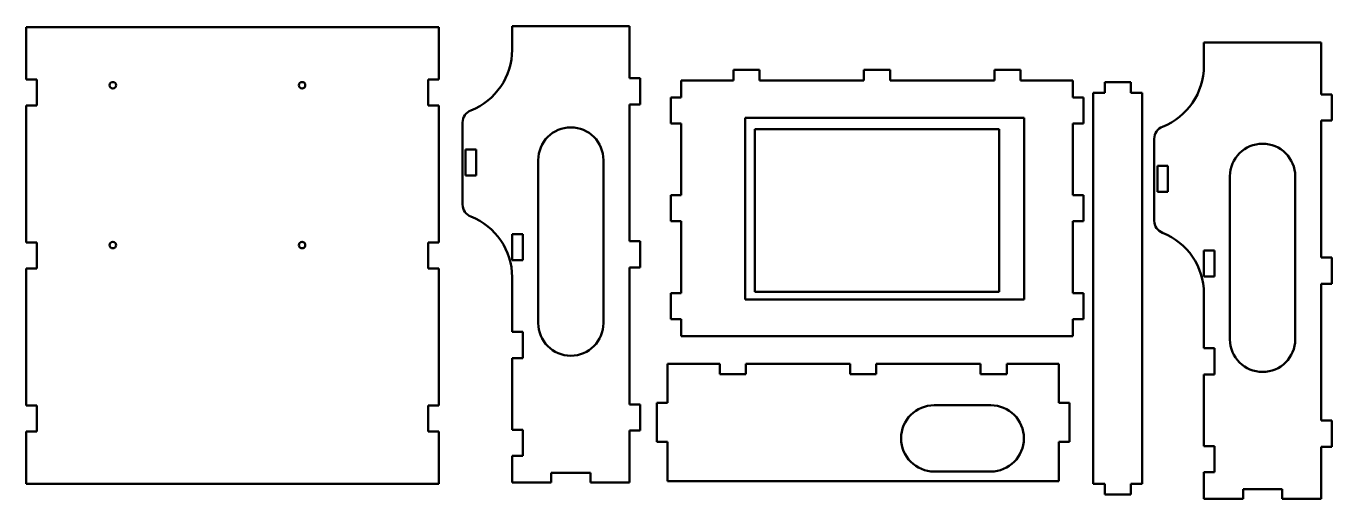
# Model space of a CAD drawing. Header units: millimetres. Extents: x 153 to 553, y 65 to 210.
import ezdxf

# ---------------------------------------------------------------- set-up
doc = ezdxf.new("R2010")
doc.units = ezdxf.units.MM
doc.layers.add('Visible (ANSI)', color=7, linetype='Continuous', lineweight=50)

msp = doc.modelspace()

# ---------------------------------------------------------------- linework, layer by layer
at = {"layer": 'Visible (ANSI)'}
for p, q in [((279.14, 209.7), (152.66, 209.7)), ((152.66, 209.7), (152.66, 193.7)), ((279.14, 193.7), (279.14, 209.7)), ((337.64, 210.03), (301.64, 210.03)), ((301.64, 210.03), (301.64, 202.79)), ((337.64, 194.03), (337.64, 210.03)), ((549.7, 205.04), (513.7, 205.04)), ((513.7, 205.04), (513.7, 197.8)), ((549.7, 189.04), (549.7, 205.04)), ((369.51, 193.37), (369.51, 196.61)), ((369.51, 196.61), (377.51, 196.61)), ((377.51, 193.37), (377.51, 196.61)), ((409.51, 193.37), (409.51, 196.61)), ((409.51, 196.61), (417.51, 196.61)), ((417.51, 193.37), (417.51, 196.61)), ((449.51, 193.37), (449.51, 196.61)), ((449.51, 196.61), (457.51, 196.61)), ((457.51, 193.37), (457.51, 196.61)), ((152.66, 193.7), (155.9, 193.7)), ((155.9, 193.7), (155.9, 185.7)), ((275.9, 185.7), (275.9, 193.7)), ((275.9, 193.7), (279.14, 193.7)), ((337.64, 194.03), (340.88, 194.03)), ((340.88, 194.03), (340.88, 186.03)), ((369.51, 193.37), (353.51, 193.37)), ((353.51, 193.37), (353.51, 188.17)), ((409.51, 193.37), (377.51, 193.37)), ((449.51, 193.37), (417.51, 193.37)), ((473.51, 193.37), (457.51, 193.37)), ((473.51, 188.17), (473.51, 193.37)), ((483.31, 189.62), (483.31, 192.86)), ((491.31, 192.86), (483.31, 192.86)), ((491.31, 189.62), (491.31, 192.86)), ((353.51, 188.17), (350.27, 188.17)), ((350.27, 188.17), (350.27, 180.17)), ((473.51, 188.17), (476.75, 188.17)), ((476.75, 188.17), (476.75, 180.17)), ((483.31, 189.62), (479.81, 189.62)), ((479.81, 189.62), (479.81, 69.62)), ((494.81, 189.62), (491.31, 189.62)), ((494.81, 69.62), (494.81, 189.62)), ((549.7, 189.04), (552.94, 189.04)), ((552.94, 189.04), (552.94, 181.04)), ((155.9, 185.7), (152.66, 185.7)), ((152.66, 185.7), (152.66, 143.7)), ((279.14, 185.7), (275.9, 185.7)), ((279.14, 143.7), (279.14, 185.7)), ((337.64, 144.03), (337.64, 186.03)), ((337.64, 186.03), (340.88, 186.03)), ((286.44, 180.46), (286.44, 155.35)), ((353.51, 180.17), (350.27, 180.17)), ((353.51, 180.17), (353.51, 158.17)), ((373.09, 126.22), (373.09, 181.92)), ((373.09, 181.92), (458.59, 181.92)), ((458.59, 181.92), (458.59, 126.22)), ((473.51, 158.17), (473.51, 180.17)), ((473.51, 180.17), (476.75, 180.17)), ((549.7, 139.04), (549.7, 181.04)), ((549.7, 181.04), (552.94, 181.04)), ((376.09, 178.42), (376.09, 128.52)), ((450.99, 178.42), (376.09, 178.42)), ((450.99, 128.52), (450.99, 178.42)), ((287.4, 172.18), (290.64, 172.18)), ((287.4, 164.18), (287.4, 172.18)), ((290.64, 172.18), (290.64, 164.18)), ((498.5, 175.47), (498.5, 150.35)), ((309.64, 118.96), (309.64, 168.96)), ((329.64, 168.96), (329.64, 118.96)), ((290.64, 164.18), (287.4, 164.18)), ((499.46, 167.19), (502.7, 167.19)), ((499.46, 159.19), (499.46, 167.19)), ((502.7, 167.19), (502.7, 159.19)), ((521.7, 113.97), (521.7, 163.97)), ((541.7, 163.97), (541.7, 113.97)), ((353.51, 158.17), (350.27, 158.17)), ((350.27, 158.17), (350.27, 150.17)), ((473.51, 158.17), (476.75, 158.17)), ((476.75, 158.17), (476.75, 150.17)), ((502.7, 159.19), (499.46, 159.19)), ((353.51, 150.17), (350.27, 150.17)), ((353.51, 150.17), (353.51, 128.17)), ((473.51, 128.17), (473.51, 150.17)), ((473.51, 150.17), (476.75, 150.17)), ((301.64, 138.23), (301.64, 146.23)), ((301.64, 146.23), (304.88, 146.23)), ((304.88, 146.23), (304.88, 138.23)), ((152.66, 143.7), (155.9, 143.7)), ((155.9, 143.7), (155.9, 135.7)), ((275.9, 135.7), (275.9, 143.7)), ((275.9, 143.7), (279.14, 143.7)), ((337.64, 144.03), (340.88, 144.03)), ((340.88, 144.03), (340.88, 136.03)), ((513.7, 133.23), (513.7, 141.23)), ((513.7, 141.23), (516.94, 141.23)), ((516.94, 141.23), (516.94, 133.23)), ((304.88, 138.23), (301.64, 138.23)), ((549.7, 139.04), (552.94, 139.04)), ((552.94, 139.04), (552.94, 131.04)), ((155.9, 135.7), (152.66, 135.7)), ((152.66, 135.7), (152.66, 93.7)), ((279.14, 135.7), (275.9, 135.7)), ((279.14, 93.7), (279.14, 135.7)), ((301.64, 133.02), (301.64, 116.23)), ((337.64, 94.03), (337.64, 136.03)), ((337.64, 136.03), (340.88, 136.03)), ((516.94, 133.23), (513.7, 133.23)), ((353.51, 128.17), (350.27, 128.17)), ((350.27, 128.17), (350.27, 120.17)), ((376.09, 128.52), (450.99, 128.52)), ((473.51, 128.17), (476.75, 128.17)), ((476.75, 128.17), (476.75, 120.17)), ((549.7, 89.04), (549.7, 131.04)), ((549.7, 131.04), (552.94, 131.04)), ((458.59, 126.22), (373.09, 126.22)), ((513.7, 128.02), (513.7, 111.23)), ((353.51, 120.17), (350.27, 120.17)), ((353.51, 120.17), (353.51, 114.97)), ((473.51, 114.97), (473.51, 120.17)), ((473.51, 120.17), (476.75, 120.17)), ((301.64, 116.23), (304.88, 116.23)), ((304.88, 116.23), (304.88, 108.23)), ((353.51, 114.97), (473.51, 114.97)), ((304.88, 108.23), (301.64, 108.23)), ((301.64, 108.23), (301.64, 86.23)), ((513.7, 111.23), (516.94, 111.23)), ((516.94, 111.23), (516.94, 103.23)), ((365.27, 106.51), (349.27, 106.51)), ((349.27, 106.51), (349.27, 94.51)), ((365.27, 103.27), (365.27, 106.51)), ((373.27, 106.51), (373.27, 103.27)), ((405.27, 106.51), (373.27, 106.51)), ((405.27, 103.27), (405.27, 106.51)), ((413.27, 106.51), (413.27, 103.27)), ((445.27, 106.51), (413.27, 106.51)), ((445.27, 103.27), (445.27, 106.51)), ((453.27, 106.51), (453.27, 103.27)), ((469.27, 106.51), (453.27, 106.51)), ((469.27, 94.51), (469.27, 106.51)), ((373.27, 103.27), (365.27, 103.27)), ((413.27, 103.27), (405.27, 103.27)), ((453.27, 103.27), (445.27, 103.27)), ((516.94, 103.23), (513.7, 103.23)), ((513.7, 103.23), (513.7, 81.23)), ((152.66, 93.7), (155.9, 93.7)), ((155.9, 93.7), (155.9, 85.7)), ((275.9, 85.7), (275.9, 93.7)), ((275.9, 93.7), (279.14, 93.7)), ((337.64, 94.03), (340.88, 94.03)), ((340.88, 94.03), (340.88, 86.03)), ((349.27, 94.51), (346.03, 94.51)), ((346.03, 94.51), (346.03, 82.51)), ((431.05, 93.78), (448.36, 93.78)), ((469.27, 94.51), (472.51, 94.51)), ((472.51, 94.51), (472.51, 82.51)), ((549.7, 89.04), (552.94, 89.04)), ((552.94, 89.04), (552.94, 81.04)), ((155.9, 85.7), (152.66, 85.7)), ((152.66, 85.7), (152.66, 69.7)), ((279.14, 85.7), (275.9, 85.7)), ((279.14, 69.7), (279.14, 85.7)), ((301.64, 86.23), (304.88, 86.23)), ((304.88, 86.23), (304.88, 78.23)), ((337.64, 70.03), (337.64, 86.03)), ((337.64, 86.03), (340.88, 86.03)), ((349.27, 82.51), (346.03, 82.51)), ((349.27, 82.51), (349.27, 70.51)), ((469.27, 70.51), (469.27, 82.51)), ((469.27, 82.51), (472.51, 82.51)), ((513.7, 81.23), (516.94, 81.23)), ((516.94, 81.23), (516.94, 73.23)), ((549.7, 65.04), (549.7, 81.04)), ((549.7, 81.04), (552.94, 81.04)), ((304.88, 78.23), (301.64, 78.23)), ((301.64, 78.23), (301.64, 70.03)), ((313.64, 73.03), (325.64, 73.03)), ((313.64, 70.03), (313.64, 73.03)), ((325.64, 73.03), (325.64, 70.03)), ((448.36, 73.42), (431.05, 73.42)), ((516.94, 73.23), (513.7, 73.23)), ((513.7, 73.23), (513.7, 65.04)), ((152.66, 69.7), (279.14, 69.7)), ((301.64, 70.03), (313.64, 70.03)), ((325.64, 70.03), (337.64, 70.03)), ((349.27, 70.51), (469.27, 70.51)), ((479.81, 69.62), (483.31, 69.62)), ((483.31, 69.62), (483.31, 66.38)), ((491.31, 69.62), (494.81, 69.62)), ((491.31, 69.62), (491.31, 66.38)), ((491.31, 66.38), (483.31, 66.38)), ((513.7, 65.04), (525.7, 65.04)), ((525.7, 68.03), (537.7, 68.03)), ((525.7, 65.04), (525.7, 68.03)), ((537.7, 68.03), (537.7, 65.04)), ((537.7, 65.04), (549.7, 65.04))]:
    msp.add_line(p, q, dxfattribs=at)
for centre in [(179.24, 191.89), (237.24, 191.89), (179.24, 142.89), (237.24, 142.89)]:
    msp.add_circle(centre, 1, dxfattribs=at)
for centre, radius, start, end in [((281.64, 202.79), 20, 291.5019, 0), ((493.7, 197.8), 20, 291.5019, 0), ((290.44, 180.46), 4, 111.5019, 180), ((319.64, 168.96), 10, 0, 180), ((502.5, 175.47), 4, 111.5019, 180), ((531.7, 163.97), 10, 0, 180), ((290.44, 155.35), 4, 180, 248.4981), ((281.64, 133.02), 20, 0, 68.4981), ((502.5, 150.35), 4, 180, 248.4981), ((493.7, 128.02), 20, 0, 68.4981), ((319.64, 118.96), 10, 180, 0), ((531.7, 113.97), 10, 180, 0), ((431.05, 83.6), 10.18, 90, 270), ((448.36, 83.6), 10.18, 270, 90)]:
    msp.add_arc(centre, radius, start, end, dxfattribs=at)

doc.saveas('drawing.dxf')
